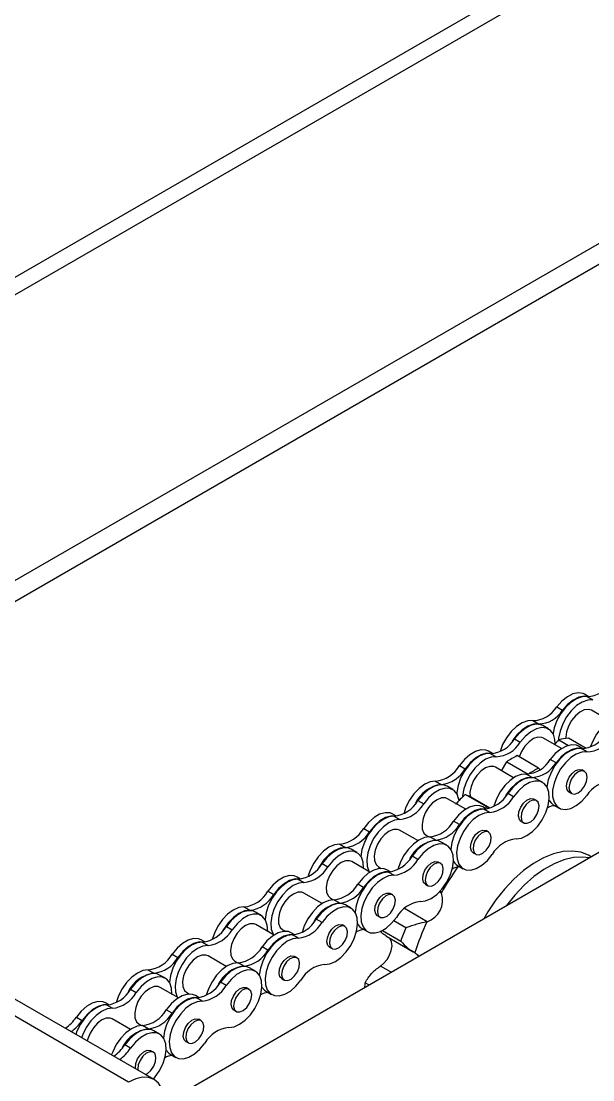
# Model space of a CAD drawing. Header units: metres. Extents: x 0 to 21025, y 0 to 14850.
# Drawn here: x 11652.6 to 11759.5, y 4658.4 to 4856.5 of the extents above; entities that cross this region are included whole.
import ezdxf

# ---------------------------------------------------------------- set-up
doc = ezdxf.new("R2010")
doc.units = ezdxf.units.M
doc.header["$LTSCALE"] = 25
doc.layers.add('SL4', color=4, linetype='Continuous')

msp = doc.modelspace()

# ---------------------------------------------------------------- linework, layer by layer
at = {"layer": 'SL4'}
for p, q in [((12077.56, 5054.518), (11524.454, 4735.217)), ((11527.244, 4733.607), (12082.322, 5054.047)), ((11576.984, 4708.867), (12128.62, 5027.32)), ((11586.938, 4710.725), (12128.62, 5023.431)), ((11672.204, 4649.923), (12227.282, 4970.363)), ((11758.797, 4730.085), (11757.997, 4730.546)), ((11758.465, 4730.113), (11759.539, 4729.492)), ((11752.792, 4728.203), (11753.867, 4727.583)), ((11762.681, 4725.579), (11759.274, 4727.546)), ((11748.302, 4725.611), (11749.377, 4724.991)), ((11751.274, 4724.059), (11750.199, 4724.68)), ((11744.898, 4722.208), (11745.973, 4721.588)), ((11753.701, 4720.395), (11750.294, 4722.362)), ((11752.442, 4721.231), (11753.153, 4722.036)), ((11753.153, 4722.036), (11754.978, 4720.983)), ((11754.494, 4722.5), (11754.501, 4722.276)), ((11758.305, 4720.421), (11754.981, 4722.34)), ((11740.791, 4719.462), (11740.04, 4719.895)), ((11757.681, 4720.361), (11756.881, 4720.822)), ((11758.424, 4719.768), (11757.349, 4720.389)), ((11740.41, 4719.475), (11741.484, 4718.854)), ((11742.448, 4716.242), (11743.431, 4717.925)), ((11743.431, 4717.925), (11747.452, 4715.604)), ((11749.392, 4716.74), (11745.371, 4719.061)), ((11752.655, 4717.73), (11751.58, 4718.351)), ((11734.598, 4717.227), (11735.673, 4716.607)), ((11744.724, 4714.928), (11741.317, 4716.895)), ((11748.166, 4714.997), (11747.092, 4715.617)), ((11749.596, 4716.472), (11749.392, 4716.74)), ((11757.974, 4716.125), (11757.508, 4716.394)), ((11730.118, 4714.285), (11731.193, 4713.665)), ((11750.161, 4714.052), (11749.087, 4714.672)), ((11733.338, 4712.708), (11732.263, 4713.328)), ((11739.69, 4709.476), (11735.669, 4711.797)), ((11735.669, 4711.797), (11736.263, 4711.518)), ((11744.719, 4711.384), (11743.644, 4712.005)), ((11755.11, 4712.24), (11755.575, 4711.971)), ((11672.706, 4657.991), (11580.782, 4711.058)), ((11677.468, 4658.463), (11585.544, 4711.529)), ((11726.821, 4710.661), (11727.896, 4710.04)), ((11735.765, 4709.044), (11732.358, 4711.01)), ((11740.295, 4709.234), (11736.282, 4711.551)), ((11748.997, 4710.658), (11748.531, 4710.927)), ((11752.144, 4709.886), (11753.219, 4709.265)), ((11722.799, 4707.736), (11722.122, 4708.127)), ((11722.341, 4707.719), (11723.416, 4707.098)), ((11739.623, 4709.08), (11738.945, 4709.471)), ((11740.24, 4708.442), (11739.165, 4709.063)), ((11740.145, 4709.238), (11739.69, 4709.476)), ((11734.578, 4706.183), (11733.503, 4706.803)), ((11746.133, 4706.772), (11746.599, 4706.504)), ((11716.68, 4705.459), (11717.754, 4704.839)), ((11726.806, 4703.16), (11723.399, 4705.126)), ((11728.398, 4704.151), (11728.896, 4703.864)), ((11730.098, 4703.241), (11729.024, 4703.861)), ((11740.038, 4704.774), (11739.572, 4705.043)), ((11712.2, 4702.517), (11713.275, 4701.897)), ((11732.243, 4702.284), (11731.169, 4702.904)), ((11715.42, 4700.94), (11714.345, 4701.56)), ((11726.801, 4699.616), (11725.726, 4700.236)), ((11737.174, 4700.888), (11737.64, 4700.62)), ((11759.214, 4700.152), (11758.936, 4700.313)), ((11708.903, 4698.892), (11709.978, 4698.272)), ((11717.847, 4697.276), (11714.44, 4699.242)), ((11719.439, 4698.267), (11719.937, 4697.98)), ((11731.079, 4698.89), (11730.613, 4699.159)), ((11734.208, 4698.534), (11735.283, 4697.914)), ((11704.881, 4695.968), (11704.204, 4696.359)), ((11704.423, 4695.95), (11705.498, 4695.33)), ((11721.704, 4697.312), (11721.027, 4697.703)), ((11722.322, 4696.674), (11721.247, 4697.294)), ((11716.66, 4694.414), (11715.585, 4695.035)), ((11728.215, 4695.004), (11728.68, 4694.735)), ((11698.762, 4693.691), (11699.836, 4693.07)), ((11708.888, 4691.392), (11705.481, 4693.358)), ((11710.48, 4692.383), (11710.978, 4692.096)), ((11712.18, 4691.472), (11711.106, 4692.093)), ((11722.12, 4693.006), (11721.654, 4693.275)), ((11731.245, 4693.321), (11730.832, 4693.56)), ((11730.981, 4693.807), (11731.202, 4693.391)), ((11694.282, 4690.749), (11695.357, 4690.128)), ((11714.325, 4690.516), (11713.25, 4691.136)), ((11728.549, 4688), (11724.281, 4690.464)), ((11697.502, 4689.172), (11696.427, 4689.792)), ((11708.883, 4687.848), (11707.808, 4688.468)), ((11719.256, 4689.12), (11719.721, 4688.851)), ((11724.56, 4686.87), (11722.313, 4688.167)), ((11690.985, 4687.124), (11692.06, 4686.504)), ((11699.929, 4685.507), (11696.522, 4687.474)), ((11701.521, 4686.499), (11702.019, 4686.212)), ((11703.786, 4685.544), (11703.109, 4685.935)), ((11713.161, 4687.122), (11712.695, 4687.391)), ((11716.29, 4686.766), (11717.365, 4686.146)), ((11720.168, 4686.352), (11723.602, 4684.369)), ((11686.963, 4684.2), (11686.286, 4684.591)), ((11686.505, 4684.182), (11687.58, 4683.562)), ((11704.404, 4684.906), (11703.329, 4685.526)), ((11720.818, 4685.33), (11725.92, 4682.384)), ((11698.742, 4682.646), (11697.667, 4683.267)), ((11710.297, 4683.236), (11710.762, 4682.967)), ((11680.843, 4681.923), (11681.918, 4681.302)), ((11690.97, 4679.623), (11687.563, 4681.59)), ((11692.562, 4680.615), (11693.06, 4680.328)), ((11694.262, 4679.704), (11693.187, 4680.325)), ((11704.202, 4681.238), (11703.736, 4681.507)), ((11676.364, 4678.981), (11677.439, 4678.36)), ((11679.584, 4677.404), (11678.509, 4678.024)), ((11696.407, 4678.748), (11695.332, 4679.368)), ((11721.792, 4678.55), (11719.802, 4679.698)), ((11690.965, 4676.08), (11689.89, 4676.7)), ((11701.338, 4677.352), (11701.803, 4677.083)), ((11717.655, 4676.161), (11716.936, 4676.577)), ((11673.067, 4675.356), (11674.141, 4674.736)), ((11682.011, 4673.739), (11678.604, 4675.706)), ((11683.603, 4674.731), (11684.101, 4674.444)), ((11685.868, 4673.776), (11685.191, 4674.166)), ((11695.243, 4675.354), (11694.777, 4675.622)), ((11698.372, 4674.998), (11699.447, 4674.378)), ((11669.045, 4672.432), (11668.367, 4672.822)), ((11668.587, 4672.414), (11669.662, 4671.794)), ((11686.485, 4673.138), (11685.411, 4673.758)), ((11662.925, 4670.155), (11664, 4669.534)), ((11680.824, 4670.878), (11679.749, 4671.499)), ((11692.379, 4671.468), (11692.844, 4671.199)), ((11673.052, 4667.855), (11669.645, 4669.822)), ((11674.644, 4668.847), (11675.142, 4668.56)), ((11676.344, 4667.936), (11675.269, 4668.557)), ((11686.284, 4669.47), (11685.818, 4669.738)), ((11678.489, 4666.979), (11677.414, 4667.6)), ((11673.047, 4664.312), (11671.972, 4664.932)), ((11683.42, 4665.584), (11683.885, 4665.315)), ((11677.324, 4663.586), (11676.859, 4663.854)), ((11680.454, 4663.23), (11681.529, 4662.609)), ((11674.433, 4660.397), (11674.455, 4660.202))]:
    msp.add_line(p, q, dxfattribs=at)
at = {"layer": 'SL4', "flags": 128}
for points in [[(11758.465, 4730.113), (11757.515, 4730.081), (11756.484, 4729.714), (11755.437, 4729.034), (11754.438, 4728.083), (11753.552, 4726.922), (11752.833, 4725.624), (11752.328, 4724.27), (11752.096, 4723.188)], [(11757.997, 4730.546), (11757.705, 4730.685), (11756.818, 4730.822), (11755.82, 4730.62), (11754.773, 4730.091), (11753.742, 4729.268), (11752.792, 4728.203)], [(11759.539, 4729.492), (11758.59, 4729.461), (11757.559, 4729.094), (11756.511, 4728.413), (11755.513, 4727.463), (11754.627, 4726.302), (11753.908, 4725.004), (11753.402, 4723.65), (11753.141, 4722.325), (11753.109, 4721.79)], [(11758.715, 4730.088), (11757.893, 4730.202), (11756.895, 4730), (11755.847, 4729.47), (11754.816, 4728.648), (11753.867, 4727.583)], [(11759.274, 4727.546), (11758.694, 4727.725), (11757.917, 4727.629), (11757.085, 4727.22), (11756.271, 4726.536), (11755.548, 4725.637), (11754.981, 4724.602), (11754.619, 4723.525), (11754.494, 4722.5)], [(11748.302, 4725.611), (11747.353, 4725.58), (11746.322, 4725.212), (11745.274, 4724.532), (11744.276, 4723.582), (11743.389, 4722.421), (11742.671, 4721.122), (11742.184, 4719.834)], [(11765.147, 4726.255), (11764.197, 4726.224), (11763.166, 4725.856), (11762.119, 4725.176), (11761.121, 4724.226), (11760.234, 4723.065), (11759.516, 4721.767), (11759.129, 4720.797)], [(11749.377, 4724.991), (11748.427, 4724.959), (11747.397, 4724.592), (11746.349, 4723.912), (11745.351, 4722.961), (11744.464, 4721.8), (11744.458, 4721.791)], [(11750.199, 4724.68), (11749.817, 4724.85), (11748.916, 4724.95), (11747.909, 4724.711), (11746.86, 4724.148), (11745.835, 4723.296), (11744.898, 4722.208)], [(11752.5, 4721.268), (11752.451, 4722.058), (11752.162, 4723.057), (11751.631, 4723.796), (11750.892, 4724.229), (11749.99, 4724.329), (11748.984, 4724.09), (11747.935, 4723.527), (11746.91, 4722.675), (11745.973, 4721.588)], [(11750.294, 4722.362), (11749.999, 4722.488), (11749.265, 4722.523), (11748.447, 4722.239), (11747.616, 4721.661), (11746.848, 4720.841), (11746.21, 4719.851), (11745.775, 4718.828)], [(11740.04, 4719.895), (11739.52, 4720.104), (11738.597, 4720.149), (11737.579, 4719.855), (11736.529, 4719.242), (11735.514, 4718.347), (11734.598, 4717.227)], [(11757.349, 4720.389), (11756.399, 4720.357), (11755.368, 4719.99), (11754.321, 4719.309), (11753.323, 4718.359), (11752.436, 4717.198), (11751.718, 4715.9), (11751.212, 4714.546), (11750.952, 4713.237)], [(11756.881, 4720.822), (11756.499, 4720.992), (11755.598, 4721.092), (11754.591, 4720.853), (11753.542, 4720.29), (11752.517, 4719.438), (11751.58, 4718.351)], [(11758.424, 4719.768), (11757.474, 4719.737), (11756.443, 4719.369), (11755.396, 4718.689), (11754.397, 4717.738), (11753.511, 4716.578), (11752.792, 4715.279), (11752.287, 4713.925), (11752.025, 4712.601), (11752.025, 4711.389), (11752.287, 4710.366), (11752.792, 4709.595), (11753.511, 4709.127), (11754.397, 4708.989), (11755.396, 4709.192), (11756.443, 4709.721), (11757.474, 4710.544), (11758.424, 4711.608)], [(11757.6, 4720.363), (11757.574, 4720.372), (11756.673, 4720.472), (11755.666, 4720.233), (11754.617, 4719.67), (11753.592, 4718.818), (11752.655, 4717.73)], [(11740.41, 4719.475), (11739.448, 4719.406), (11738.412, 4719.003), (11737.367, 4718.29), (11736.378, 4717.314), (11735.507, 4716.134), (11734.81, 4714.826), (11734.33, 4713.471), (11734.097, 4712.155), (11734.084, 4711.968)], [(11741.484, 4718.854), (11740.523, 4718.785), (11739.487, 4718.382), (11738.442, 4717.67), (11737.453, 4716.693), (11736.582, 4715.514), (11735.885, 4714.205), (11735.404, 4712.85), (11735.171, 4711.534), (11735.157, 4711.297)], [(11740.685, 4719.459), (11740.595, 4719.484), (11739.672, 4719.529), (11738.654, 4719.235), (11737.604, 4718.621), (11736.589, 4717.727), (11735.673, 4716.607)], [(11741.317, 4716.895), (11741.022, 4717.02), (11740.288, 4717.055), (11739.47, 4716.771), (11738.639, 4716.194), (11737.871, 4715.373), (11737.233, 4714.384), (11736.782, 4713.312), (11736.558, 4712.254), (11736.568, 4711.386)], [(11747.092, 4715.617), (11746.13, 4715.548), (11745.094, 4715.145), (11744.049, 4714.433), (11743.06, 4713.456), (11742.189, 4712.277), (11741.492, 4710.968), (11741.012, 4709.613), (11740.991, 4709.535)], [(11754.613, 4713.338), (11754.742, 4714.162), (11755.11, 4715.009), (11755.66, 4715.752), (11756.309, 4716.275), (11756.958, 4716.501), (11757.508, 4716.394)], [(11755.079, 4713.069), (11755.208, 4712.394), (11755.575, 4711.971), (11756.126, 4711.864), (11756.775, 4712.09), (11757.424, 4712.613), (11757.974, 4713.356), (11758.342, 4714.203), (11758.471, 4715.027), (11758.342, 4715.702), (11757.974, 4716.125), (11757.424, 4716.232), (11756.775, 4716.007), (11756.126, 4715.483), (11755.575, 4714.741), (11755.208, 4713.893), (11755.079, 4713.069)], [(11730.118, 4714.285), (11729.14, 4714.161), (11728.098, 4713.705), (11727.058, 4712.945), (11726.084, 4711.931), (11725.238, 4710.725), (11724.574, 4709.403), (11724.168, 4708.191)], [(11748.166, 4714.997), (11747.205, 4714.928), (11746.169, 4714.525), (11745.124, 4713.812), (11744.135, 4712.836), (11743.264, 4711.656), (11743.224, 4711.592)], [(11749.087, 4714.672), (11748.567, 4714.882), (11747.644, 4714.926), (11746.625, 4714.633), (11745.576, 4714.019), (11744.561, 4713.124), (11743.644, 4712.005)], [(11745.205, 4703.524), (11746.182, 4703.648), (11747.224, 4704.104), (11748.265, 4704.863), (11749.239, 4705.878), (11750.084, 4707.084), (11750.749, 4708.406), (11751.19, 4709.76), (11751.381, 4711.062), (11751.309, 4712.23), (11750.979, 4713.19), (11750.411, 4713.881), (11749.641, 4714.261), (11748.718, 4714.306), (11747.7, 4714.012), (11746.651, 4713.399), (11745.636, 4712.504), (11744.719, 4711.384)], [(11732.263, 4713.328), (11731.743, 4713.538), (11730.82, 4713.582), (11729.802, 4713.289), (11728.752, 4712.675), (11727.737, 4711.78), (11726.821, 4710.661)], [(11734.522, 4710.66), (11734.485, 4710.886), (11734.155, 4711.846), (11733.587, 4712.537), (11732.818, 4712.917), (11731.895, 4712.962), (11730.877, 4712.668), (11729.827, 4712.055), (11728.812, 4711.16), (11727.896, 4710.04)], [(11755.11, 4712.24), (11755.11, 4712.24), (11754.742, 4712.663), (11754.613, 4713.338)], [(11732.358, 4711.01), (11731.97, 4711.16), (11731.22, 4711.151), (11730.395, 4710.824), (11729.569, 4710.209), (11728.815, 4709.361), (11728.2, 4708.355), (11727.778, 4707.279), (11727.587, 4706.231), (11727.644, 4705.302), (11727.945, 4704.576), (11728.398, 4704.151)], [(11738.945, 4709.471), (11738.425, 4709.68), (11737.502, 4709.725), (11736.484, 4709.431), (11735.435, 4708.818), (11734.42, 4707.923), (11733.503, 4706.803)], [(11745.64, 4707.738), (11745.724, 4708.545), (11746.053, 4709.398), (11746.577, 4710.167), (11747.216, 4710.736), (11747.872, 4711.018), (11748.446, 4710.969), (11748.531, 4710.927)], [(11746.106, 4707.47), (11746.279, 4706.832), (11746.684, 4706.461), (11747.258, 4706.413), (11747.914, 4706.694), (11748.553, 4707.263), (11749.077, 4708.033), (11749.406, 4708.886), (11749.49, 4709.692), (11749.316, 4710.329), (11748.912, 4710.701), (11748.338, 4710.749), (11747.681, 4710.467), (11747.043, 4709.899), (11746.519, 4709.129), (11746.19, 4708.276), (11746.106, 4707.47)], [(11751.353, 4710.701), (11751.718, 4710.216), (11752.144, 4709.886)], [(11722.341, 4707.719), (11721.364, 4707.594), (11720.322, 4707.138), (11719.281, 4706.379), (11718.307, 4705.364), (11717.462, 4704.158), (11716.797, 4702.836), (11716.356, 4701.482), (11716.166, 4700.2)], [(11722.122, 4708.127), (11721.602, 4708.336), (11720.679, 4708.381), (11719.661, 4708.087), (11718.611, 4707.474), (11717.596, 4706.579), (11716.68, 4705.459)], [(11722.651, 4707.722), (11721.754, 4707.76), (11720.735, 4707.467), (11719.686, 4706.853), (11718.671, 4705.958), (11717.754, 4704.839)], [(11739.165, 4709.063), (11738.187, 4708.938), (11737.145, 4708.482), (11736.104, 4707.723), (11735.131, 4706.708), (11734.285, 4705.502), (11733.621, 4704.18), (11733.179, 4702.826), (11732.989, 4701.524), (11732.982, 4701.299)], [(11740.24, 4708.442), (11739.262, 4708.318), (11738.22, 4707.862), (11737.179, 4707.102), (11736.205, 4706.088), (11735.36, 4704.882), (11734.695, 4703.56), (11734.254, 4702.205), (11734.063, 4700.903), (11734.135, 4699.736), (11734.466, 4698.776), (11735.033, 4698.084), (11735.803, 4697.704), (11736.726, 4697.66), (11737.744, 4697.954), (11738.794, 4698.567), (11739.808, 4699.462), (11740.725, 4700.582)], [(11739.475, 4709.066), (11738.577, 4709.104), (11737.559, 4708.811), (11736.509, 4708.197), (11735.494, 4707.302), (11734.578, 4706.183)], [(11739.409, 4709.203), (11739.46, 4709.253), (11739.69, 4709.476)], [(11746.133, 4706.772), (11745.813, 4707.101), (11745.64, 4707.738)], [(11723.416, 4707.098), (11722.438, 4706.974), (11721.396, 4706.518), (11720.356, 4705.758), (11719.382, 4704.744), (11718.536, 4703.538), (11717.872, 4702.216), (11717.43, 4700.861), (11717.24, 4699.559), (11717.312, 4698.392), (11717.642, 4697.432), (11717.674, 4697.375)], [(11723.399, 4705.126), (11723.011, 4705.276), (11722.261, 4705.267), (11721.436, 4704.94), (11720.61, 4704.325), (11719.856, 4703.477), (11719.241, 4702.471), (11718.819, 4701.395), (11718.628, 4700.347), (11718.685, 4699.418), (11718.986, 4698.692), (11719.439, 4698.267)], [(11729.024, 4703.861), (11728.046, 4703.737), (11727.004, 4703.28), (11725.963, 4702.521), (11724.989, 4701.507), (11724.144, 4700.301), (11723.479, 4698.979), (11723.073, 4697.767)], [(11736.681, 4701.854), (11736.765, 4702.661), (11737.094, 4703.514), (11737.618, 4704.283), (11738.257, 4704.852), (11738.913, 4705.134), (11739.487, 4705.085), (11739.572, 4705.043)], [(11737.147, 4701.586), (11737.32, 4700.948), (11737.725, 4700.577), (11738.299, 4700.528), (11738.955, 4700.81), (11739.594, 4701.379), (11740.117, 4702.149), (11740.446, 4703.001), (11740.531, 4703.808), (11740.357, 4704.445), (11739.953, 4704.817), (11739.379, 4704.865), (11738.722, 4704.583), (11738.084, 4704.015), (11737.56, 4703.245), (11737.231, 4702.392), (11737.147, 4701.586)], [(11712.2, 4702.517), (11711.222, 4702.393), (11710.18, 4701.936), (11709.14, 4701.177), (11708.166, 4700.163), (11707.32, 4698.957), (11706.656, 4697.635), (11706.284, 4696.552)], [(11713.275, 4701.897), (11712.297, 4701.772), (11711.255, 4701.316), (11710.214, 4700.557), (11709.241, 4699.542), (11708.395, 4698.336), (11708.212, 4698.017)], [(11714.345, 4701.56), (11713.825, 4701.77), (11712.902, 4701.814), (11711.884, 4701.521), (11710.834, 4700.907), (11709.819, 4700.012), (11708.903, 4698.892)], [(11731.169, 4702.904), (11730.648, 4703.114), (11729.726, 4703.158), (11728.707, 4702.865), (11727.658, 4702.251), (11726.643, 4701.356), (11725.726, 4700.236)], [(11727.286, 4691.756), (11728.264, 4691.88), (11729.306, 4692.336), (11730.347, 4693.095), (11731.321, 4694.11), (11732.166, 4695.316), (11732.831, 4696.638), (11733.272, 4697.992), (11733.463, 4699.294), (11733.391, 4700.462), (11733.06, 4701.422), (11732.493, 4702.113), (11731.723, 4702.493), (11730.8, 4702.538), (11729.782, 4702.244), (11728.733, 4701.631), (11727.718, 4700.736), (11726.801, 4699.616)], [(11737.174, 4700.888), (11736.854, 4701.217), (11736.681, 4701.854)], [(11716.638, 4697.93), (11716.639, 4697.95), (11716.567, 4699.118), (11716.237, 4700.078), (11715.669, 4700.769), (11714.9, 4701.149), (11713.977, 4701.194), (11712.959, 4700.9), (11711.909, 4700.287), (11710.894, 4699.392), (11709.978, 4698.272)], [(11758.936, 4700.313), (11758.753, 4700.414), (11757.309, 4700.981), (11755.713, 4701.22), (11753.995, 4701.127), (11752.186, 4700.703), (11750.322, 4699.957), (11748.436, 4698.902), (11746.564, 4697.558), (11744.74, 4695.95), (11742.998, 4694.108), (11741.372, 4692.066), (11739.89, 4689.863), (11739.124, 4688.555)], [(11758.856, 4699.946), (11757.671, 4700.089), (11755.953, 4699.996), (11754.145, 4699.572), (11752.281, 4698.826), (11750.395, 4697.771), (11748.522, 4696.427), (11746.699, 4694.819), (11744.957, 4692.977), (11743.391, 4691.018)], [(11714.44, 4699.242), (11714.051, 4699.392), (11713.302, 4699.383), (11712.477, 4699.056), (11711.651, 4698.441), (11710.897, 4697.593), (11710.281, 4696.587), (11709.86, 4695.511), (11709.669, 4694.463), (11709.726, 4693.534), (11710.027, 4692.808), (11710.48, 4692.383)], [(11721.027, 4697.703), (11720.507, 4697.912), (11719.584, 4697.957), (11718.566, 4697.663), (11717.516, 4697.05), (11716.502, 4696.155), (11715.585, 4695.035)], [(11727.722, 4695.97), (11727.806, 4696.777), (11728.135, 4697.63), (11728.659, 4698.399), (11729.298, 4698.968), (11729.954, 4699.25), (11730.528, 4699.201), (11730.613, 4699.159)], [(11728.188, 4695.701), (11728.361, 4695.064), (11728.766, 4694.693), (11729.34, 4694.644), (11729.996, 4694.926), (11730.635, 4695.495), (11731.158, 4696.264), (11731.487, 4697.117), (11731.572, 4697.924), (11731.398, 4698.561), (11730.994, 4698.933), (11730.42, 4698.981), (11729.763, 4698.699), (11729.125, 4698.13), (11728.601, 4697.361), (11728.272, 4696.508), (11728.188, 4695.701)], [(11704.423, 4695.95), (11703.445, 4695.826), (11702.403, 4695.37), (11701.363, 4694.611), (11700.389, 4693.596), (11699.543, 4692.39), (11698.879, 4691.068), (11698.438, 4689.714), (11698.248, 4688.432)], [(11704.204, 4696.359), (11703.684, 4696.568), (11702.761, 4696.613), (11701.743, 4696.319), (11700.693, 4695.706), (11699.678, 4694.811), (11698.762, 4693.691)], [(11704.734, 4695.954), (11703.836, 4695.992), (11702.817, 4695.699), (11701.768, 4695.085), (11700.753, 4694.19), (11699.836, 4693.07)], [(11721.247, 4697.294), (11720.269, 4697.17), (11719.227, 4696.714), (11718.186, 4695.955), (11717.213, 4694.94), (11716.367, 4693.734), (11715.703, 4692.412), (11715.261, 4691.058), (11715.07, 4689.756), (11715.064, 4689.531)], [(11722.322, 4696.674), (11721.344, 4696.55), (11720.302, 4696.093), (11719.261, 4695.334), (11718.287, 4694.32), (11717.442, 4693.114), (11716.777, 4691.792), (11716.336, 4690.437), (11716.145, 4689.135), (11716.217, 4687.968), (11716.548, 4687.008), (11717.115, 4686.316), (11717.885, 4685.936), (11718.808, 4685.892), (11719.826, 4686.185), (11720.875, 4686.799), (11721.89, 4687.694), (11722.807, 4688.814)], [(11721.557, 4697.298), (11720.659, 4697.336), (11719.641, 4697.043), (11718.591, 4696.429), (11717.576, 4695.534), (11716.66, 4694.414)], [(11728.215, 4695.004), (11727.895, 4695.333), (11727.722, 4695.97)], [(11705.498, 4695.33), (11704.52, 4695.206), (11703.478, 4694.749), (11702.438, 4693.99), (11701.464, 4692.976), (11700.618, 4691.77), (11699.954, 4690.448), (11699.512, 4689.093), (11699.322, 4687.791), (11699.394, 4686.624), (11699.724, 4685.664), (11699.756, 4685.607)], [(11705.481, 4693.358), (11705.092, 4693.508), (11704.343, 4693.499), (11703.518, 4693.172), (11702.692, 4692.557), (11701.938, 4691.709), (11701.322, 4690.702), (11700.901, 4689.627), (11700.71, 4688.579), (11700.767, 4687.65), (11701.068, 4686.924), (11701.521, 4686.499)], [(11711.106, 4692.093), (11710.128, 4691.969), (11709.086, 4691.512), (11708.045, 4690.753), (11707.071, 4689.739), (11706.226, 4688.533), (11705.561, 4687.211), (11705.155, 4685.999)], [(11718.763, 4690.086), (11718.847, 4690.893), (11719.176, 4691.746), (11719.7, 4692.515), (11720.338, 4693.084), (11720.995, 4693.366), (11721.569, 4693.317), (11721.654, 4693.275)], [(11719.229, 4689.817), (11719.402, 4689.18), (11719.807, 4688.809), (11720.381, 4688.76), (11721.037, 4689.042), (11721.676, 4689.611), (11722.199, 4690.38), (11722.528, 4691.233), (11722.613, 4692.04), (11722.439, 4692.677), (11722.035, 4693.048), (11721.46, 4693.097), (11720.804, 4692.815), (11720.165, 4692.246), (11719.642, 4691.477), (11719.313, 4690.624), (11719.229, 4689.817)], [(11694.282, 4690.749), (11693.304, 4690.624), (11692.262, 4690.168), (11691.221, 4689.409), (11690.248, 4688.395), (11689.402, 4687.188), (11688.738, 4685.867), (11688.332, 4684.655)], [(11695.357, 4690.128), (11694.379, 4690.004), (11693.337, 4689.548), (11692.296, 4688.789), (11691.323, 4687.774), (11690.477, 4686.568), (11690.294, 4686.249)], [(11696.427, 4689.792), (11695.907, 4690.002), (11694.984, 4690.046), (11693.966, 4689.752), (11692.916, 4689.139), (11691.901, 4688.244), (11690.985, 4687.124)], [(11713.25, 4691.136), (11712.73, 4691.346), (11711.807, 4691.39), (11710.789, 4691.097), (11709.74, 4690.483), (11708.725, 4689.588), (11707.808, 4688.468)], [(11709.368, 4679.987), (11710.346, 4680.112), (11711.388, 4680.568), (11712.429, 4681.327), (11713.403, 4682.342), (11714.248, 4683.548), (11714.913, 4684.87), (11715.354, 4686.224), (11715.545, 4687.526), (11715.473, 4688.694), (11715.142, 4689.653), (11714.575, 4690.345), (11713.805, 4690.725), (11712.882, 4690.77), (11711.864, 4690.476), (11710.814, 4689.862), (11709.8, 4688.968), (11708.883, 4687.848)], [(11719.256, 4689.12), (11718.936, 4689.449), (11718.763, 4690.086)], [(11698.72, 4686.162), (11698.721, 4686.182), (11698.649, 4687.35), (11698.319, 4688.309), (11697.751, 4689.001), (11696.982, 4689.381), (11696.059, 4689.426), (11695.041, 4689.132), (11693.991, 4688.518), (11692.976, 4687.624), (11692.06, 4686.504)], [(11696.522, 4687.474), (11696.133, 4687.624), (11695.384, 4687.615), (11694.559, 4687.288), (11693.733, 4686.673), (11692.979, 4685.825), (11692.363, 4684.818), (11691.942, 4683.743), (11691.751, 4682.695), (11691.808, 4681.766), (11692.109, 4681.04), (11692.562, 4680.615)], [(11703.109, 4685.935), (11702.589, 4686.144), (11701.666, 4686.189), (11700.648, 4685.895), (11699.598, 4685.281), (11698.583, 4684.387), (11697.667, 4683.267)], [(11709.804, 4684.202), (11709.888, 4685.009), (11710.217, 4685.862), (11710.741, 4686.631), (11711.379, 4687.2), (11712.036, 4687.482), (11712.61, 4687.433), (11712.695, 4687.391)], [(11710.27, 4683.933), (11710.443, 4683.296), (11710.847, 4682.925), (11711.422, 4682.876), (11712.078, 4683.158), (11712.717, 4683.727), (11713.24, 4684.496), (11713.569, 4685.349), (11713.654, 4686.156), (11713.48, 4686.793), (11713.076, 4687.164), (11712.501, 4687.213), (11711.845, 4686.931), (11711.206, 4686.362), (11710.683, 4685.593), (11710.354, 4684.74), (11710.27, 4683.933)], [(11686.505, 4684.182), (11685.527, 4684.058), (11684.485, 4683.602), (11683.445, 4682.843), (11682.471, 4681.828), (11681.625, 4680.622), (11680.961, 4679.3), (11680.519, 4677.946), (11680.33, 4676.664)], [(11686.286, 4684.591), (11685.766, 4684.8), (11684.843, 4684.845), (11683.824, 4684.551), (11682.775, 4683.937), (11681.76, 4683.043), (11680.843, 4681.923)], [(11686.815, 4684.186), (11685.917, 4684.224), (11684.899, 4683.93), (11683.85, 4683.317), (11682.835, 4682.422), (11681.918, 4681.302)], [(11703.329, 4685.526), (11702.351, 4685.402), (11701.309, 4684.946), (11700.268, 4684.187), (11699.294, 4683.172), (11698.449, 4681.966), (11697.784, 4680.644), (11697.343, 4679.29), (11697.153, 4678.008)], [(11704.404, 4684.906), (11703.426, 4684.781), (11702.384, 4684.325), (11701.343, 4683.566), (11700.369, 4682.552), (11699.524, 4681.345), (11698.859, 4680.024), (11698.418, 4678.669), (11698.227, 4677.367), (11698.299, 4676.2), (11698.629, 4675.24), (11699.197, 4674.548), (11699.967, 4674.168), (11700.89, 4674.124), (11701.908, 4674.417), (11702.957, 4675.031), (11703.972, 4675.926), (11704.889, 4677.045)], [(11703.639, 4685.53), (11702.741, 4685.568), (11701.723, 4685.274), (11700.673, 4684.661), (11699.658, 4683.766), (11698.742, 4682.646)], [(11710.297, 4683.236), (11709.977, 4683.565), (11709.804, 4684.202)], [(11719.802, 4679.698), (11720.461, 4680.231), (11721.053, 4680.94), (11721.528, 4681.764), (11721.843, 4682.631), (11721.973, 4683.467), (11721.906, 4684.201), (11721.648, 4684.768), (11721.49, 4684.942)], [(11687.58, 4683.562), (11686.602, 4683.437), (11685.56, 4682.981), (11684.52, 4682.222), (11683.546, 4681.208), (11682.7, 4680.001), (11682.036, 4678.68), (11681.594, 4677.325), (11681.404, 4676.023), (11681.476, 4674.856), (11681.806, 4673.896), (11681.838, 4673.839)], [(11726.319, 4682.177), (11726.746, 4681.825), (11726.922, 4681.511)], [(11687.563, 4681.59), (11687.174, 4681.74), (11686.425, 4681.73), (11685.6, 4681.404), (11684.774, 4680.789), (11684.02, 4679.941), (11683.404, 4678.934), (11682.983, 4677.859), (11682.792, 4676.811), (11682.849, 4675.882), (11683.149, 4675.156), (11683.603, 4674.731)], [(11693.187, 4680.325), (11692.209, 4680.2), (11691.167, 4679.744), (11690.127, 4678.985), (11689.153, 4677.97), (11688.307, 4676.764), (11687.643, 4675.443), (11687.237, 4674.231)], [(11700.845, 4678.318), (11700.929, 4679.125), (11701.258, 4679.978), (11701.782, 4680.747), (11702.42, 4681.316), (11703.077, 4681.598), (11703.651, 4681.549), (11703.736, 4681.507)], [(11701.31, 4678.049), (11701.484, 4677.412), (11701.888, 4677.041), (11702.463, 4676.992), (11703.119, 4677.274), (11703.758, 4677.843), (11704.281, 4678.612), (11704.61, 4679.465), (11704.694, 4680.272), (11704.521, 4680.909), (11704.117, 4681.28), (11703.542, 4681.329), (11702.886, 4681.047), (11702.247, 4680.478), (11701.724, 4679.709), (11701.395, 4678.856), (11701.31, 4678.049)], [(11676.364, 4678.981), (11675.386, 4678.856), (11674.344, 4678.4), (11673.303, 4677.641), (11672.33, 4676.626), (11671.484, 4675.42), (11670.82, 4674.099), (11670.448, 4673.016)], [(11678.509, 4678.024), (11677.989, 4678.233), (11677.066, 4678.278), (11676.048, 4677.984), (11674.998, 4677.371), (11673.983, 4676.476), (11673.067, 4675.356)], [(11695.332, 4679.368), (11694.812, 4679.578), (11693.889, 4679.622), (11692.871, 4679.328), (11691.822, 4678.715), (11690.807, 4677.82), (11689.89, 4676.7)], [(11691.45, 4668.219), (11692.428, 4668.344), (11693.47, 4668.8), (11694.511, 4669.559), (11695.484, 4670.574), (11696.33, 4671.78), (11696.995, 4673.102), (11697.436, 4674.456), (11697.627, 4675.758), (11697.555, 4676.926), (11697.224, 4677.885), (11696.657, 4678.577), (11695.887, 4678.957), (11694.964, 4679.002), (11693.946, 4678.708), (11692.896, 4678.094), (11691.881, 4677.2), (11690.965, 4676.08)], [(11701.338, 4677.352), (11701.018, 4677.681), (11700.845, 4678.318)], [(11680.802, 4674.394), (11680.803, 4674.414), (11680.731, 4675.581), (11680.401, 4676.541), (11679.833, 4677.233), (11679.064, 4677.613), (11678.141, 4677.658), (11677.122, 4677.364), (11676.073, 4676.75), (11675.058, 4675.856), (11674.141, 4674.736)], [(11678.604, 4675.706), (11678.215, 4675.856), (11677.465, 4675.846), (11676.641, 4675.52), (11675.815, 4674.905), (11675.061, 4674.057), (11674.445, 4673.05), (11674.024, 4671.975), (11673.833, 4670.927), (11673.89, 4669.998), (11674.19, 4669.272), (11674.644, 4668.847)], [(11685.191, 4674.166), (11684.671, 4674.376), (11683.748, 4674.421), (11682.73, 4674.127), (11681.68, 4673.513), (11680.665, 4672.618), (11679.749, 4671.499)], [(11691.886, 4672.434), (11691.97, 4673.241), (11692.299, 4674.094), (11692.823, 4674.863), (11693.461, 4675.432), (11694.118, 4675.714), (11694.692, 4675.665), (11694.777, 4675.622)], [(11692.351, 4672.165), (11692.525, 4671.528), (11692.929, 4671.157), (11693.504, 4671.108), (11694.16, 4671.39), (11694.799, 4671.959), (11695.322, 4672.728), (11695.651, 4673.581), (11695.735, 4674.388), (11695.562, 4675.025), (11695.158, 4675.396), (11694.583, 4675.445), (11693.927, 4675.163), (11693.288, 4674.594), (11692.765, 4673.825), (11692.436, 4672.972), (11692.351, 4672.165)], [(11697.626, 4675.738), (11698.122, 4675.169), (11698.372, 4674.998)], [(11668.587, 4672.414), (11667.609, 4672.29), (11666.567, 4671.834), (11665.527, 4671.074), (11664.553, 4670.06), (11663.707, 4668.854), (11663.043, 4667.532), (11662.815, 4666.922)], [(11668.367, 4672.822), (11667.847, 4673.032), (11666.925, 4673.077), (11665.906, 4672.783), (11664.857, 4672.169), (11663.842, 4671.274), (11662.925, 4670.155)], [(11668.897, 4672.418), (11667.999, 4672.456), (11666.981, 4672.162), (11665.932, 4671.549), (11664.917, 4670.654), (11664, 4669.534)], [(11685.411, 4673.758), (11684.433, 4673.634), (11683.391, 4673.178), (11682.35, 4672.418), (11681.376, 4671.404), (11680.531, 4670.198), (11679.866, 4668.876), (11679.425, 4667.522), (11679.235, 4666.24)], [(11686.485, 4673.138), (11685.508, 4673.013), (11684.465, 4672.557), (11683.425, 4671.798), (11682.451, 4670.783), (11681.606, 4669.577), (11680.941, 4668.255), (11680.5, 4666.901), (11680.309, 4665.599), (11680.381, 4664.432), (11680.711, 4663.472), (11681.279, 4662.78), (11682.049, 4662.4), (11682.971, 4662.355), (11683.99, 4662.649), (11685.039, 4663.263), (11686.054, 4664.157), (11686.971, 4665.277)], [(11685.721, 4673.761), (11684.823, 4673.8), (11683.805, 4673.506), (11682.755, 4672.893), (11681.74, 4671.998), (11680.824, 4670.878)], [(11692.379, 4671.468), (11692.059, 4671.797), (11691.886, 4672.434)], [(11669.662, 4671.794), (11668.684, 4671.669), (11667.642, 4671.213), (11666.601, 4670.454), (11665.628, 4669.439), (11664.782, 4668.233), (11664.118, 4666.911), (11663.89, 4666.301)], [(11669.645, 4669.822), (11669.256, 4669.972), (11668.506, 4669.962), (11667.682, 4669.636), (11666.856, 4669.021), (11666.102, 4668.173), (11665.486, 4667.166), (11665.064, 4666.091), (11664.963, 4665.682)], [(11675.269, 4668.557), (11674.291, 4668.432), (11673.249, 4667.976), (11672.209, 4667.217), (11671.235, 4666.202), (11670.389, 4664.996), (11669.725, 4663.674), (11669.519, 4663.129)], [(11682.927, 4666.55), (11683.011, 4667.356), (11683.34, 4668.209), (11683.864, 4668.979), (11684.502, 4669.548), (11685.159, 4669.829), (11685.733, 4669.781), (11685.818, 4669.738)], [(11683.392, 4666.281), (11683.566, 4665.644), (11683.97, 4665.273), (11684.544, 4665.224), (11685.201, 4665.506), (11685.839, 4666.075), (11686.363, 4666.844), (11686.692, 4667.697), (11686.776, 4668.504), (11686.603, 4669.141), (11686.198, 4669.512), (11685.624, 4669.561), (11684.968, 4669.279), (11684.329, 4668.71), (11683.806, 4667.941), (11683.477, 4667.088), (11683.392, 4666.281)], [(11677.414, 4667.6), (11676.894, 4667.809), (11675.971, 4667.854), (11674.953, 4667.56), (11673.903, 4666.947), (11672.889, 4666.052), (11671.972, 4664.932)], [(11677.338, 4658.538), (11677.566, 4658.806), (11678.412, 4660.012), (11679.076, 4661.333), (11679.518, 4662.688), (11679.709, 4663.99), (11679.636, 4665.157), (11679.306, 4666.117), (11678.738, 4666.809), (11677.969, 4667.189), (11677.046, 4667.233), (11676.028, 4666.94), (11674.978, 4666.326), (11673.963, 4665.431), (11673.047, 4664.312), (11673.047, 4664.312)], [(11683.42, 4665.584), (11683.1, 4665.913), (11682.927, 4666.55)], [(11673.984, 4660.506), (11673.968, 4660.666), (11674.052, 4661.472), (11674.381, 4662.325), (11674.905, 4663.095), (11675.543, 4663.664), (11676.2, 4663.945), (11676.774, 4663.897), (11676.859, 4663.854)], [(11675.829, 4659.409), (11676.242, 4659.622), (11676.88, 4660.191), (11677.404, 4660.96), (11677.733, 4661.813), (11677.817, 4662.62), (11677.644, 4663.257), (11677.239, 4663.628), (11676.665, 4663.677), (11676.009, 4663.395), (11675.37, 4662.826), (11674.847, 4662.057), (11674.518, 4661.204), (11674.433, 4660.397), (11674.433, 4660.397)], [(11679.708, 4663.97), (11680.204, 4663.401), (11680.454, 4663.23)], [(11679.441, 4654.102), (11679.311, 4655.545), (11678.928, 4656.782), (11678.306, 4657.768), (11677.468, 4658.463), (11676.447, 4658.841), (11675.283, 4658.887), (11674.02, 4658.6), (11672.706, 4657.991)]]:
    msp.add_lwpolyline(points, dxfattribs=at)
at = {"layer": 'SL4'}
for centre, radius, start, end in [((11758.355, 4735.488), 5.376, 271.17027, 328.82435), ((11748.192, 4730.986), 5.376, 271.17027, 328.82435), ((11749.267, 4730.366), 5.376, 271.17027, 328.82435), ((11740.092, 4725.048), 5.583, 273.26492, 329.42141), ((11741.166, 4724.428), 5.583, 273.26492, 329.42141), ((11757.562, 4701.186), 21.311, 96.95805, 101.94039), ((11757.239, 4725.764), 5.376, 271.17027, 328.82435), ((11758.314, 4725.143), 5.376, 271.17027, 328.82435), ((11763.624, 4685.67), 38.055, 118.6629, 122.0477), ((11746.774, 4721.191), 5.583, 273.26492, 329.42141), ((11747.849, 4720.57), 5.583, 273.26492, 329.42141), ((11729.474, 4720.147), 5.897, 276.27129, 330.32038), ((11730.549, 4719.527), 5.897, 276.27129, 330.32038), ((11767.645, 4683.349), 38.055, 118.6629, 122.0477), ((11732.071, 4707.351), 6.374, 97.92022, 153.62932), ((11763.024, 4708.825), 5.376, 91.17027, 148.82435), ((11775.578, 4670.35), 57.537, 133.91745, 136.48679), ((11738.521, 4714.925), 5.897, 276.27129, 330.32038), ((11721.697, 4713.581), 5.897, 276.27129, 330.32038), ((11722.772, 4712.96), 5.897, 276.27129, 330.32038), ((11739.596, 4714.304), 5.897, 276.27129, 330.32038), ((11752.693, 4706.062), 3.644, 93.54841, 116.37816), ((11728.379, 4709.723), 5.897, 276.27129, 330.32038), ((11729.454, 4709.103), 5.897, 276.27129, 330.32038), ((11711.556, 4708.379), 5.897, 276.27129, 330.32038), ((11712.631, 4707.759), 5.897, 276.27129, 330.32038), ((11730.977, 4696.927), 6.374, 97.92022, 153.62932), ((11745.849, 4697.662), 5.897, 96.27129, 150.32038), ((11720.603, 4703.157), 5.897, 276.27129, 330.32038), ((11703.779, 4701.813), 5.897, 276.27129, 330.32038), ((11704.854, 4701.192), 5.897, 276.27129, 330.32038), ((11721.677, 4702.536), 5.897, 276.27129, 330.32038), ((11784.406, 4663.051), 61.246, 144.92213, 150.30605), ((11735.151, 4694.379), 3.963, 97.91664, 118.88883), ((11735.357, 4700.443), 2.228, 206.47415, 238.95674), ((11710.461, 4697.955), 5.897, 276.27129, 330.32038), ((11711.536, 4697.335), 5.897, 276.27129, 330.32038), ((11693.638, 4696.611), 5.897, 276.27129, 330.32038), ((11694.713, 4695.991), 5.897, 276.27129, 330.32038), ((11727.174, 4692.04), 4.267, 288.78584, 17.47939), ((11736.806, 4696.792), 6.555, 211.25797, 211.96741), ((11713.059, 4685.159), 6.374, 97.92022, 153.62932), ((11727.931, 4685.893), 5.897, 96.27129, 150.32038), ((11702.685, 4691.388), 5.897, 276.27129, 330.32038), ((11780.771, 4664.639), 57.281, 155.95354, 162.13714), ((11730.483, 4679.299), 8.913, 102.5372, 103.11524), ((11685.861, 4690.044), 5.897, 276.27129, 330.32038), ((11686.936, 4689.424), 5.897, 276.27129, 330.32038), ((11703.759, 4690.768), 5.897, 276.27129, 330.32038), ((11717.245, 4682.56), 4.015, 97.98032, 120.27165), ((11717.435, 4688.67), 2.222, 207.12287, 238.98614), ((11784.147, 4662.617), 64.334, 157.85283, 160.23785), ((11692.543, 4686.187), 5.897, 276.27129, 330.32038), ((11693.618, 4685.566), 5.897, 276.27129, 330.32038), ((11728.499, 4686.859), 5.164, 244.20277, 245.0345), ((11675.72, 4684.843), 5.897, 276.27129, 330.32038), ((11676.795, 4684.222), 5.897, 276.27129, 330.32038), ((11710.013, 4674.125), 5.897, 96.27129, 150.32038), ((11678.317, 4672.047), 6.374, 97.92022, 153.62932), ((11695.141, 4673.391), 6.374, 97.92022, 153.62932), ((11728.24, 4666.434), 15.72, 122.46022, 122.85619), ((11684.766, 4679.62), 5.897, 276.27129, 330.32038), ((11685.841, 4679), 5.897, 276.27129, 330.32038), ((11764.771, 4668.891), 48.449, 170.87207, 171.96055), ((11667.943, 4678.276), 5.897, 276.27129, 330.32038), ((11669.018, 4677.656), 5.897, 276.27129, 330.32038), ((11699.315, 4670.843), 3.963, 97.91662, 118.88845), ((11655.939, 4674.928), 8.461, 305.60197, 325.66103), ((11674.625, 4674.419), 5.897, 276.27129, 330.32038), ((11675.7, 4673.798), 5.897, 276.27129, 330.32038), ((11657.013, 4674.307), 8.461, 305.60197, 325.66103), ((11692.094, 4662.357), 5.897, 96.27129, 150.32038), ((11677.222, 4661.623), 6.374, 97.92022, 153.62932), ((11664.985, 4669.705), 8.461, 305.60197, 325.66103), ((11666.06, 4669.085), 8.461, 305.60197, 325.66103), ((11681.397, 4659.075), 3.963, 97.91664, 118.88882)]:
    msp.add_arc(centre, radius, start, end, dxfattribs=at)
for points, knots in [([(11728.461, 4687.98), (11727.873, 4687.835), (11726.697, 4687.547), (11725.273, 4687.096), (11724.56, 4686.87)], [0, 0, 0, 0, 0.4994786, 1, 1, 1, 1]), ([(11720.878, 4685.339), (11720.592, 4685.498), (11720.113, 4685.765), (11719.931, 4686.12), (11719.858, 4686.262)], [0, 0, 0, 0, 0.5978876, 1, 1, 1, 1]), ([(11723.602, 4684.369), (11724.049, 4683.9), (11724.941, 4682.963), (11725.815, 4682.46), (11726.251, 4682.209)], [0, 0, 0, 0, 0.5003717, 1, 1, 1, 1]), ([(11716.936, 4676.577), (11717.312, 4677.183), (11718.063, 4678.394), (11719.162, 4679.225), (11719.711, 4679.64)], [0, 0, 0, 0, 0.5005288, 1, 1, 1, 1])]:
    msp.add_open_spline(points, degree=3, knots=knots, dxfattribs=at)

doc.saveas('drawing.dxf')
